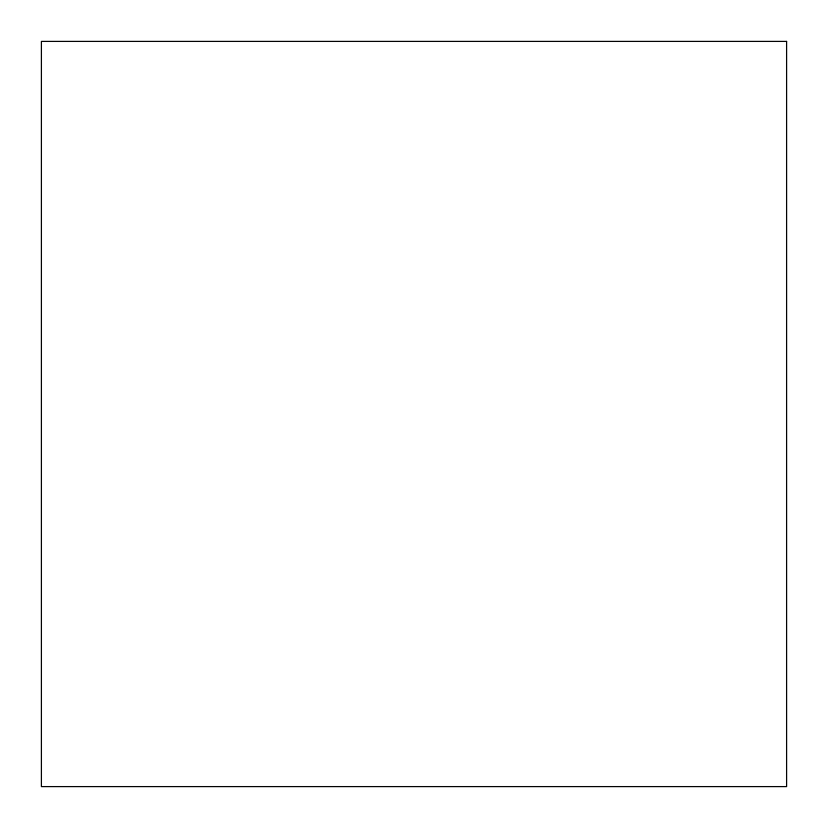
<?xml version="1.0" encoding="UTF-8"?>
<svg xmlns="http://www.w3.org/2000/svg" width="828" height="828" viewBox="0 0 828 828"><rect width="100%" height="100%" fill="white"/><g stroke="black" fill="none" stroke-linecap="round" stroke-linejoin="round"><path stroke-width="1.24" d="M786.6 41.4L41.4 41.4L41.4 786.6L786.6 786.6L786.6 41.4"/></g></svg>
